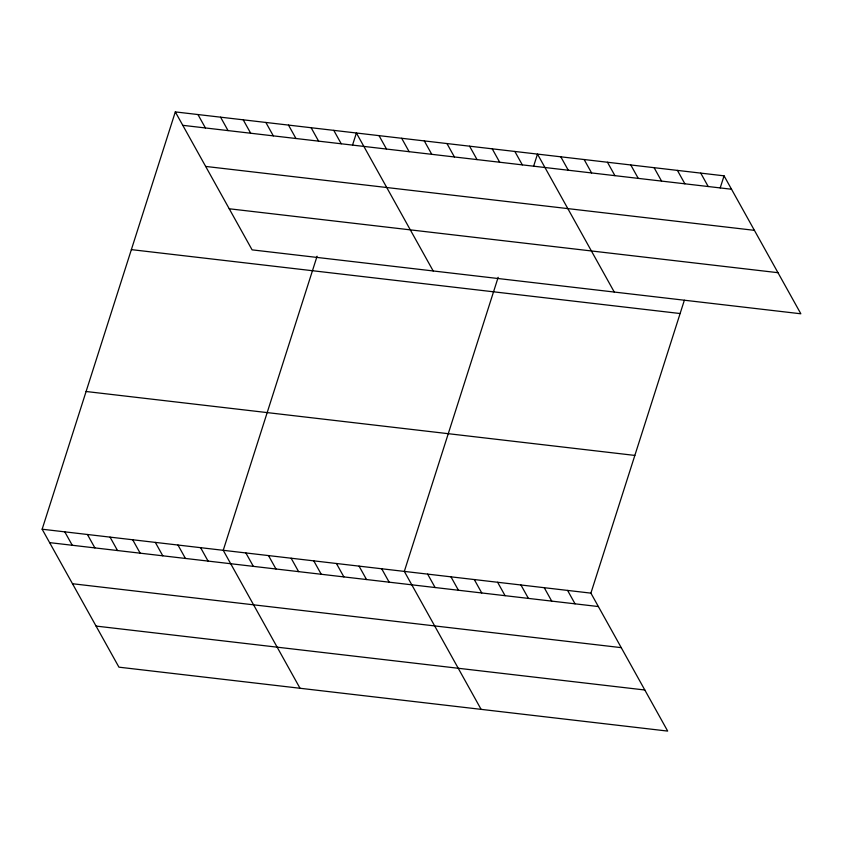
<?xml version="1.0" encoding="UTF-8"?>
<svg xmlns="http://www.w3.org/2000/svg" width="843" height="843" viewBox="0 0 843 843"><rect width="100%" height="100%" fill="white"/><g stroke="black" fill="none" stroke-linecap="round" stroke-linejoin="round"><path stroke-width="1.26" d="M684.358 300.245L590.901 593.135L667.688 731.092L118.937 667.171L42.15 529.214L175.312 111.908L724.063 175.829L800.85 313.786L252.099 249.865L175.312 111.908M317.084 256.219L223.237 550.31L300.024 688.267M352.543 145.08L356.399 133.004L433.186 270.961M498.171 277.305L404.324 571.396L481.111 709.363M533.63 166.176L537.486 154.09L614.273 292.057M720.207 187.905L724.063 175.829M182.783 125.322L731.534 189.243M205.66 166.429L754.411 230.339M229.222 208.769L777.973 272.689M131.371 249.623L680.122 313.533M86.091 391.5L634.842 455.42M42.15 529.214L590.901 593.135M49.621 542.629L598.372 606.549M72.498 583.735L621.238 647.645M96.06 626.075L644.811 689.995M700.744 173.11L708.204 186.524M677.414 170.391L684.885 183.816M654.094 167.673L661.565 181.097M630.775 164.954L638.246 178.379M607.455 162.246L614.926 175.66M584.136 159.527L591.596 172.941M560.806 156.809L568.277 170.233M514.852 151.455L522.323 164.88M492.217 148.821L499.688 162.235M469.583 146.187L477.054 159.601M446.948 143.542L454.409 156.967M424.303 140.907L431.774 154.332M401.668 138.273L409.14 151.698M379.034 135.639L386.505 149.053M333.765 130.359L341.236 143.784M311.13 127.725L318.601 141.15M567.581 590.416L575.042 603.83M288.496 125.091L295.967 138.505M544.251 587.697L551.722 601.122M265.861 122.456L273.322 135.871M520.932 584.979L528.403 598.404M243.216 119.822L250.687 133.236M497.612 582.26L505.083 595.685M220.581 117.177L228.053 130.602M474.293 579.552L481.753 592.966M197.947 114.543L205.418 127.967M450.963 576.833L458.434 590.248M427.643 574.115L435.114 587.539M381.689 568.762L389.16 582.186M359.055 566.127L366.526 579.541M336.42 563.493L343.881 576.907M313.775 560.848L321.246 574.273M291.141 558.214L298.612 571.638M268.506 555.579L275.977 569.004M245.871 552.945L253.343 566.359M200.602 547.665L208.073 561.09M177.968 545.031L185.439 558.456M155.333 542.397L162.794 555.822M132.688 539.762L140.159 553.177M110.054 537.128L117.525 550.542M87.419 534.483L94.89 547.908M64.785 531.849L72.256 545.273"/></g></svg>
